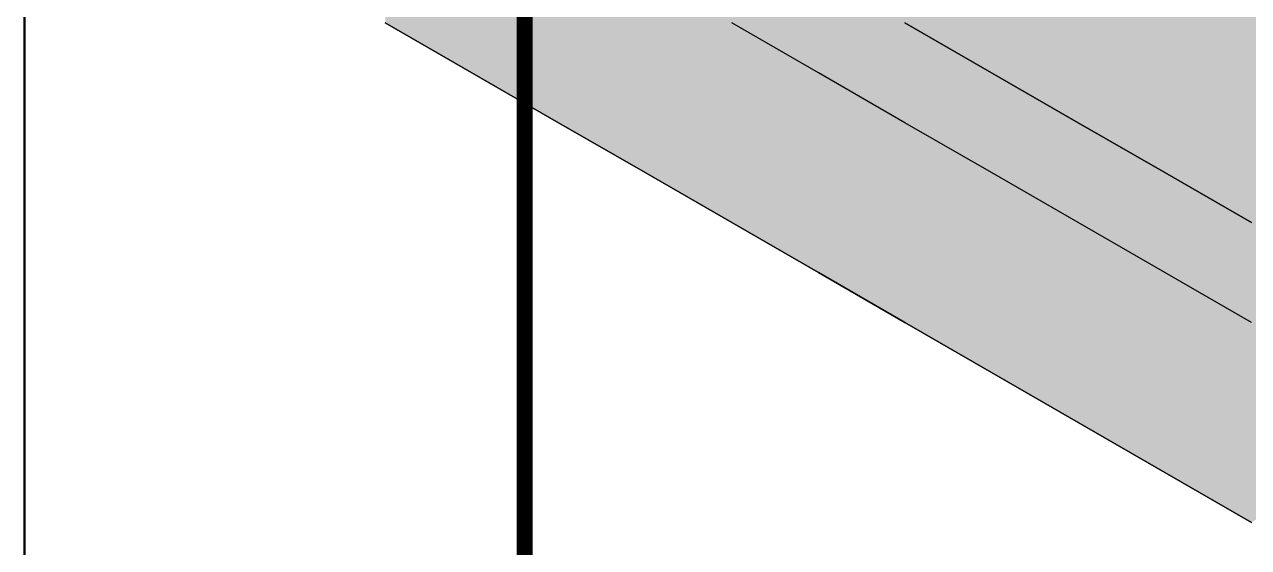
# Model space of a CAD drawing. Header units: metres. Extents: x 0 to 28.4, y 0 to 5.9.
# Drawn here: x 10 to 10.612, y 1.987 to 2.249 of the extents above; entities that cross this region are included whole.
import ezdxf

# ---------------------------------------------------------------- set-up
doc = ezdxf.new("R2010")
doc.units = ezdxf.units.M
doc.header["$LTSCALE"] = 0.25
doc.layers.add('ISO-ARISTAS', color=8, linetype='CONTINUOUS')
doc.layers.add('ISO-CONCRETO-SUP', color=254, linetype='CONTINUOUS', true_color=0xe8e8e8)
doc.layers.add('MARCO', color=7, linetype='CONTINUOUS', lineweight=50)

msp = doc.modelspace()

# ---------------------------------------------------------------- linework, layer by layer
at = {"layer": 'ISO-ARISTAS', "color": 250}
for p, q in [((10.22369, 2.225), (10.18038, 2.25)), ((10.18038, 2.25), (10.22369, 2.225)), ((10.39689, 2.225), (10.35359, 2.25)), ((10.39689, 2.225), (10.35359, 2.25)), ((10.48349, 2.225), (10.44019, 2.25)), ((10.44019, 2.25), (10.48349, 2.225)), ((10.26699, 2.2), (10.22369, 2.225)), ((10.22369, 2.225), (10.26699, 2.2)), ((10.44019, 2.2), (10.39689, 2.225)), ((10.44019, 2.2), (10.39689, 2.225)), ((10.52679, 2.2), (10.48349, 2.225)), ((10.48349, 2.225), (10.52679, 2.2)), ((10.31029, 2.175), (10.26699, 2.2)), ((10.26699, 2.2), (10.31029, 2.175)), ((10.48349, 2.175), (10.44019, 2.2)), ((10.48349, 2.175), (10.44019, 2.2)), ((10.5701, 2.175), (10.52679, 2.2)), ((10.52679, 2.2), (10.5701, 2.175)), ((10.35359, 2.15), (10.31029, 2.175)), ((10.31029, 2.175), (10.35359, 2.15)), ((10.52679, 2.15), (10.48349, 2.175)), ((10.52679, 2.15), (10.48349, 2.175)), ((10.6134, 2.15), (10.5701, 2.175)), ((10.5701, 2.175), (10.6134, 2.15)), ((10.39689, 2.125), (10.35359, 2.15)), ((10.35359, 2.15), (10.39689, 2.125)), ((10.5701, 2.125), (10.52679, 2.15)), ((10.5701, 2.125), (10.52679, 2.15)), ((10.44019, 2.1), (10.39689, 2.125)), ((10.39689, 2.125), (10.44019, 2.1)), ((10.6134, 2.1), (10.5701, 2.125)), ((10.6134, 2.1), (10.5701, 2.125)), ((10.48349, 2.075), (10.44019, 2.1)), ((10.44019, 2.1), (10.48349, 2.075)), ((10.52679, 2.05), (10.48349, 2.075)), ((10.48349, 2.075), (10.52679, 2.05)), ((10.5701, 2.025), (10.52679, 2.05)), ((10.52679, 2.05), (10.5701, 2.025)), ((10.6134, 2), (10.5701, 2.025)), ((10.5701, 2.025), (10.6134, 2))]:
    msp.add_line(p, q, dxfattribs=at)
at = {"layer": 'ISO-CONCRETO-SUP', "true_color": 0x89847b}
for points in [[(10.18038, 2.25), (10.22369, 2.225), (10.18038, 2.3), (10.22369, 2.275)], [(10.26699, 2.25), (10.31029, 2.225), (10.26699, 2.3), (10.31029, 2.275)], [(10.22369, 2.225), (10.26699, 2.2), (10.22369, 2.275), (10.26699, 2.25)], [(10.31029, 2.225), (10.35359, 2.2), (10.31029, 2.275), (10.35359, 2.25)], [(10.26699, 2.2), (10.31029, 2.175), (10.26699, 2.25), (10.31029, 2.225)], [(10.35359, 2.2), (10.39689, 2.175), (10.35359, 2.25), (10.39689, 2.225)], [(10.31029, 2.175), (10.35359, 2.15), (10.31029, 2.225), (10.35359, 2.2)], [(10.39689, 2.175), (10.44019, 2.15), (10.39689, 2.225), (10.44019, 2.2)], [(10.35359, 2.15), (10.39689, 2.125), (10.35359, 2.2), (10.39689, 2.175)], [(10.44019, 2.15), (10.48349, 2.125), (10.44019, 2.2), (10.48349, 2.175)], [(10.39689, 2.125), (10.44019, 2.1), (10.39689, 2.175), (10.44019, 2.15)], [(10.48349, 2.125), (10.52679, 2.1), (10.48349, 2.175), (10.52679, 2.15)], [(10.44019, 2.1), (10.48349, 2.075), (10.44019, 2.15), (10.48349, 2.125)], [(10.52679, 2.1), (10.5701, 2.075), (10.52679, 2.15), (10.5701, 2.125)], [(10.48349, 2.075), (10.52679, 2.05), (10.48349, 2.125), (10.52679, 2.1)], [(10.5701, 2.075), (10.6134, 2.05), (10.5701, 2.125), (10.6134, 2.1)], [(10.52679, 2.05), (10.5701, 2.025), (10.52679, 2.1), (10.5701, 2.075)], [(10.5701, 2.025), (10.6134, 2), (10.5701, 2.075), (10.6134, 2.05)]]:
    msp.add_solid(points, dxfattribs=at)
at = {"layer": 'ISO-CONCRETO-SUP', "true_color": 0x989388}
for points in [[(10.26121, 2.29667), (10.30452, 2.27167), (10.2208, 2.27333), (10.2641, 2.24833)], [(10.34493, 2.295), (10.38823, 2.27), (10.30452, 2.27167), (10.34782, 2.24667)], [(10.43442, 2.29667), (10.47772, 2.27167), (10.394, 2.27333), (10.43731, 2.24833)], [(10.51813, 2.295), (10.56144, 2.27), (10.47772, 2.27167), (10.52102, 2.24667)], [(10.42865, 2.29333), (10.47195, 2.26833), (10.38823, 2.27), (10.43153, 2.245)], [(10.51236, 2.29167), (10.55566, 2.26667), (10.47195, 2.26833), (10.51525, 2.24333)], [(10.59608, 2.29), (10.63938, 2.265), (10.55566, 2.26667), (10.59896, 2.24167)], [(10.60185, 2.29333), (10.64515, 2.26833), (10.56144, 2.27), (10.60474, 2.245)], [(10.2208, 2.27333), (10.2641, 2.24833), (10.18038, 2.25), (10.22369, 2.225)], [(10.30452, 2.27167), (10.34782, 2.24667), (10.2641, 2.24833), (10.3074, 2.22333)], [(10.394, 2.27333), (10.43731, 2.24833), (10.35359, 2.25), (10.39689, 2.225)], [(10.47772, 2.27167), (10.52102, 2.24667), (10.43731, 2.24833), (10.48061, 2.22333)], [(10.38823, 2.27), (10.43153, 2.245), (10.34782, 2.24667), (10.39112, 2.22167)], [(10.47195, 2.26833), (10.51525, 2.24333), (10.43153, 2.245), (10.47483, 2.22)], [(10.55566, 2.26667), (10.59896, 2.24167), (10.51525, 2.24333), (10.55855, 2.21833)], [(10.56144, 2.27), (10.60474, 2.245), (10.52102, 2.24667), (10.56432, 2.22167)], [(10.63938, 2.265), (10.68268, 2.24), (10.59896, 2.24167), (10.64226, 2.21667)], [(10.64515, 2.26833), (10.68845, 2.24333), (10.60474, 2.245), (10.64804, 2.22)], [(10.2641, 2.24833), (10.3074, 2.22333), (10.22369, 2.225), (10.26699, 2.2)], [(10.34782, 2.24667), (10.39112, 2.22167), (10.3074, 2.22333), (10.3507, 2.19833)], [(10.43731, 2.24833), (10.48061, 2.22333), (10.39689, 2.225), (10.44019, 2.2)], [(10.52102, 2.24667), (10.56432, 2.22167), (10.48061, 2.22333), (10.52391, 2.19833)], [(10.43153, 2.245), (10.47483, 2.22), (10.39112, 2.22167), (10.43442, 2.19667)], [(10.51525, 2.24333), (10.55855, 2.21833), (10.47483, 2.22), (10.51813, 2.195)], [(10.59896, 2.24167), (10.64226, 2.21667), (10.55855, 2.21833), (10.60185, 2.19333)], [(10.60474, 2.245), (10.64804, 2.22), (10.56432, 2.22167), (10.60762, 2.19667)], [(10.3074, 2.22333), (10.3507, 2.19833), (10.26699, 2.2), (10.31029, 2.175)], [(10.39112, 2.22167), (10.43442, 2.19667), (10.3507, 2.19833), (10.394, 2.17333)], [(10.48061, 2.22333), (10.52391, 2.19833), (10.44019, 2.2), (10.48349, 2.175)], [(10.56432, 2.22167), (10.60762, 2.19667), (10.52391, 2.19833), (10.56721, 2.17333)], [(10.47483, 2.22), (10.51813, 2.195), (10.43442, 2.19667), (10.47772, 2.17167)], [(10.55855, 2.21833), (10.60185, 2.19333), (10.51813, 2.195), (10.56144, 2.17)], [(10.64226, 2.21667), (10.68557, 2.19167), (10.60185, 2.19333), (10.64515, 2.16833)], [(10.64804, 2.22), (10.69134, 2.195), (10.60762, 2.19667), (10.65093, 2.17167)], [(10.3507, 2.19833), (10.394, 2.17333), (10.31029, 2.175), (10.35359, 2.15)], [(10.52391, 2.19833), (10.56721, 2.17333), (10.48349, 2.175), (10.52679, 2.15)], [(10.43442, 2.19667), (10.47772, 2.17167), (10.394, 2.17333), (10.43731, 2.14833)], [(10.51813, 2.195), (10.56144, 2.17), (10.47772, 2.17167), (10.52102, 2.14667)], [(10.60185, 2.19333), (10.64515, 2.16833), (10.56144, 2.17), (10.60474, 2.145)], [(10.60762, 2.19667), (10.65093, 2.17167), (10.56721, 2.17333), (10.61051, 2.14833)], [(10.394, 2.17333), (10.43731, 2.14833), (10.35359, 2.15), (10.39689, 2.125)], [(10.56721, 2.17333), (10.61051, 2.14833), (10.52679, 2.15), (10.5701, 2.125)], [(10.47772, 2.17167), (10.52102, 2.14667), (10.43731, 2.14833), (10.48061, 2.12333)], [(10.56144, 2.17), (10.60474, 2.145), (10.52102, 2.14667), (10.56432, 2.12167)], [(10.64515, 2.16833), (10.68845, 2.14333), (10.60474, 2.145), (10.64804, 2.12)], [(10.65093, 2.17167), (10.69423, 2.14667), (10.61051, 2.14833), (10.65381, 2.12333)], [(10.43731, 2.14833), (10.48061, 2.12333), (10.39689, 2.125), (10.44019, 2.1)], [(10.61051, 2.14833), (10.65381, 2.12333), (10.5701, 2.125), (10.6134, 2.1)], [(10.52102, 2.14667), (10.56432, 2.12167), (10.48061, 2.12333), (10.52391, 2.09833)], [(10.60474, 2.145), (10.64804, 2.12), (10.56432, 2.12167), (10.60762, 2.09667)], [(10.48061, 2.12333), (10.52391, 2.09833), (10.44019, 2.1), (10.48349, 2.075)], [(10.56432, 2.12167), (10.60762, 2.09667), (10.52391, 2.09833), (10.56721, 2.07333)], [(10.64804, 2.12), (10.69134, 2.095), (10.60762, 2.09667), (10.65093, 2.07167)], [(10.52391, 2.09833), (10.56721, 2.07333), (10.48349, 2.075), (10.52679, 2.05)], [(10.60762, 2.09667), (10.65093, 2.07167), (10.56721, 2.07333), (10.61051, 2.04833)], [(10.56721, 2.07333), (10.61051, 2.04833), (10.52679, 2.05), (10.5701, 2.025)], [(10.65093, 2.07167), (10.69423, 2.04667), (10.61051, 2.04833), (10.65381, 2.02333)], [(10.61051, 2.04833), (10.65381, 2.02333), (10.5701, 2.025), (10.6134, 2)]]:
    msp.add_solid(points, dxfattribs=at)
at = {"layer": 'ISO-CONCRETO-SUP', "true_color": 0xa6a6a2}
for points in [[(10.44019, 2.25), (10.48349, 2.225), (10.44019, 2.3), (10.48349, 2.275)], [(10.52679, 2.25), (10.5701, 2.225), (10.52679, 2.3), (10.5701, 2.275)], [(10.48349, 2.225), (10.52679, 2.2), (10.48349, 2.275), (10.52679, 2.25)], [(10.5701, 2.225), (10.6134, 2.2), (10.5701, 2.275), (10.6134, 2.25)], [(10.52679, 2.2), (10.5701, 2.175), (10.52679, 2.25), (10.5701, 2.225)], [(10.5701, 2.175), (10.6134, 2.15), (10.5701, 2.225), (10.6134, 2.2)]]:
    msp.add_solid(points, dxfattribs=at)
at = {"layer": 'ISO-CONCRETO-SUP', "true_color": 0xb8b8b3}
for points in [[(10.52013, 2.29615), (10.56343, 2.27115), (10.48016, 2.27308), (10.52346, 2.24808)], [(10.6034, 2.29423), (10.64671, 2.26923), (10.56343, 2.27115), (10.60674, 2.24615)], [(10.48016, 2.27308), (10.52346, 2.24808), (10.44019, 2.25), (10.48349, 2.225)], [(10.56343, 2.27115), (10.60674, 2.24615), (10.52346, 2.24808), (10.56677, 2.22308)], [(10.64671, 2.26923), (10.69001, 2.24423), (10.60674, 2.24615), (10.65004, 2.22115)], [(10.52346, 2.24808), (10.56677, 2.22308), (10.48349, 2.225), (10.52679, 2.2)], [(10.60674, 2.24615), (10.65004, 2.22115), (10.56677, 2.22308), (10.61007, 2.19808)], [(10.56677, 2.22308), (10.61007, 2.19808), (10.52679, 2.2), (10.5701, 2.175)], [(10.65004, 2.22115), (10.69334, 2.19615), (10.61007, 2.19808), (10.65337, 2.17308)], [(10.61007, 2.19808), (10.65337, 2.17308), (10.5701, 2.175), (10.6134, 2.15)]]:
    msp.add_solid(points, dxfattribs=at)
at = {"layer": 'MARCO'}
msp.add_lwpolyline([(10, 0), (18.41, 0), (18.41, 5.94), (10, 5.94)], close=True, dxfattribs=at)
at = {"layer": 'MARCO', "const_width": 0.008}
msp.add_lwpolyline([(10.25, 0.1), (18.31, 0.1), (18.31, 5.84), (10.25, 5.84)], close=True, dxfattribs=at)

doc.saveas('drawing.dxf')
